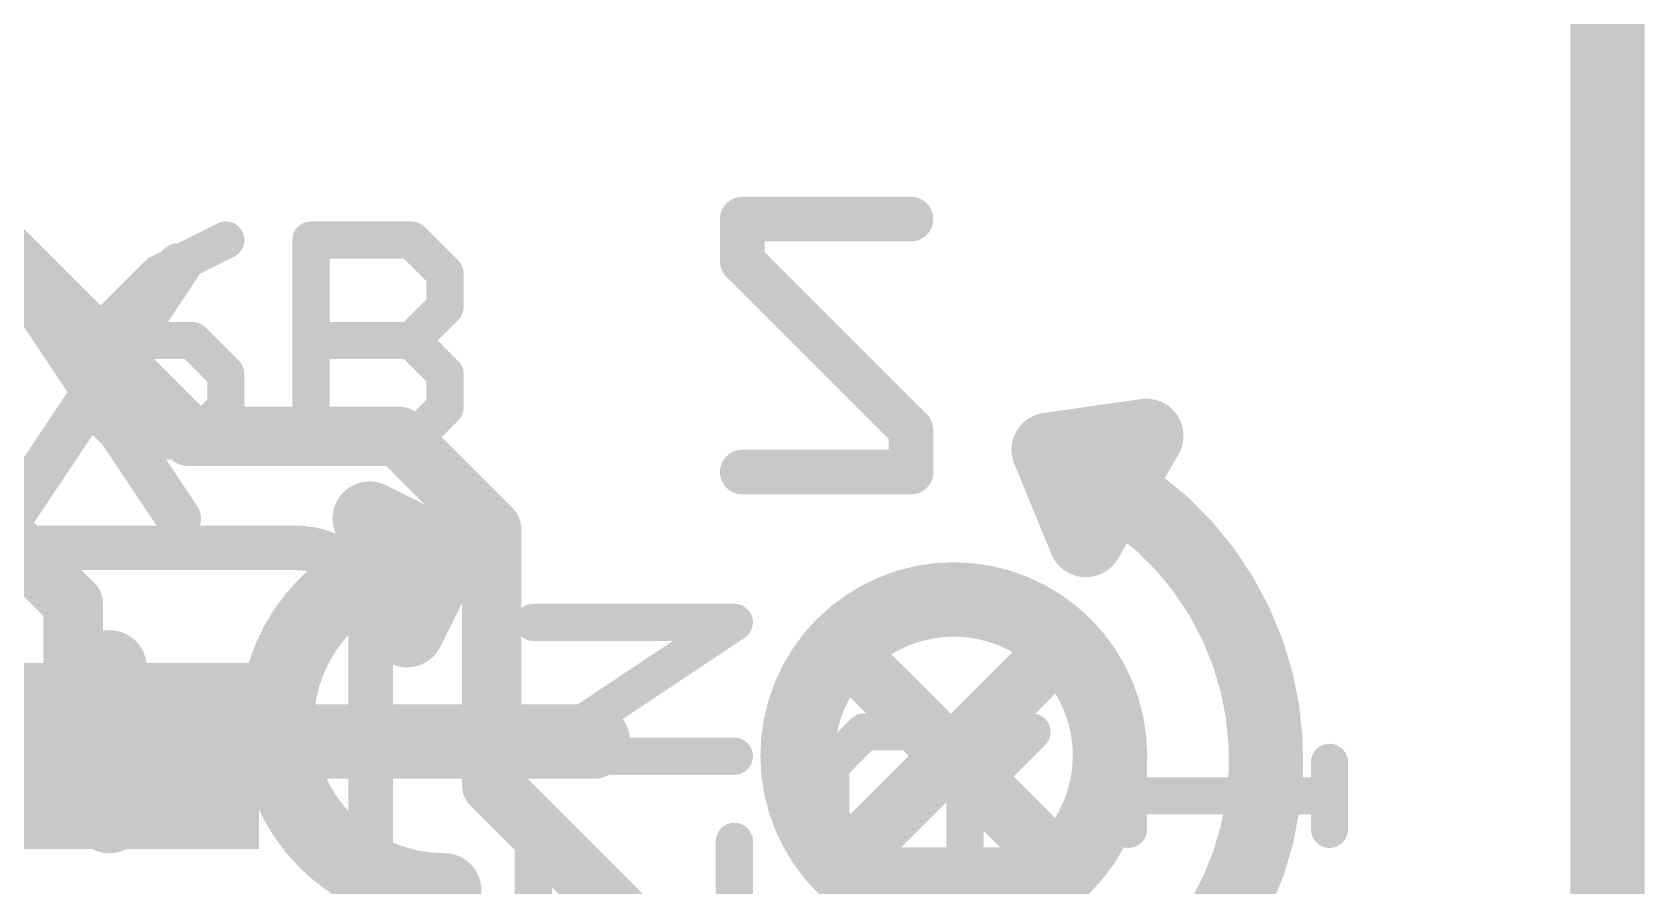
# Model space of a CAD drawing. Extents: x -0.1 to 23, y -0.1 to 23.
# Drawn here: x 17.48 to 22.99, y 11.8 to 14.72 of the extents above; entities that cross this region are included whole.
import ezdxf

# ---------------------------------------------------------------- set-up
doc = ezdxf.new("R2010")
doc.units = 0
for name, color, linetype in [('1', 12, 'CONTINUOUS'), ('16', 132, 'CONTINUOUS'), ('20', 53, 'CONTINUOUS'), ('21', 253, 'CONTINUOUS'), ('22', 40, 'CONTINUOUS')]:
    doc.layers.add(name, color=color, linetype=linetype)

# ---------------------------------------------------------------- blocks, each defined once
blk = doc.blocks.new('RECT')
blk.add_solid([(-0.5, -0.5), (0.5, -0.5), (-0.5, 0.5), (0.5, 0.5)])

msp = doc.modelspace()

# ---------------------------------------------------------------- linework, layer by layer
at = {"layer": '1'}
for points, const_width in [([(22.86, 0), (22.86, 22.86)], 0.254), ([(17.145, 14.2081), (18.0181, 13.335)], 0.2032), ([(17.6212, 12.7635), (16.6687, 13.716)], 0.2032), ([(18.0181, 13.335), (18.7325, 13.335)], 0.2032), ([(18.7325, 13.335), (19.05, 13.0175)], 0.2032), ([(19.05, 13.0175), (19.05, 12.1444)], 0.2032), ([(17.6212, 12.2428), (17.6212, 12.7635)], 0.2032), ([(19.05, 12.1444), (19.8438, 11.3506)], 0.2032)]:
    msp.add_lwpolyline(points, dxfattribs=dict(at, const_width=const_width))
at = {"layer": '1', "const_width": 0.1016}
for points in [[(18.0181, 13.3858, 1), (18.0181, 13.2842)], [(18.7684, 13.3709, 1), (18.6966, 13.2991)], [(18.7325, 13.2842, 1), (18.7325, 13.3858)], [(17.9822, 13.2991, 1), (18.054, 13.3709)], [(19.1008, 13.0175, 1), (18.9992, 13.0175)], [(19.0141, 12.9816, 1), (19.0859, 13.0534)], [(17.672, 12.7635, 1), (17.5705, 12.7635)], [(17.5853, 12.7276, 1), (17.6572, 12.7994)], [(17.5705, 12.2428, 1), (17.672, 12.2428)], [(19.0859, 12.1803, 1), (19.0141, 12.1085)], [(18.9992, 12.1444, 1), (19.1008, 12.1444)]]:
    msp.add_lwpolyline(points, format="xyb", dxfattribs=at)
at = {"layer": '16', "const_width": 0.254}
msp.add_lwpolyline([(22.86, 0), (22.86, 22.86)], dxfattribs=at)
at = {"layer": '20', "const_width": 0.2032}
msp.add_lwpolyline([(22.86, 0), (22.86, 22.86)], dxfattribs=at)
at = {"layer": '21'}
for points, const_width in [([(18.1423, 14.0055), (17.9135, 13.8911)], 0.127), ([(18.4332, 13.3191), (18.4332, 14.0055)], 0.127), ([(18.4332, 14.0055), (18.7764, 14.0055)], 0.127), ([(18.7764, 14.0055), (18.8908, 13.8911)], 0.127), ([(17.9135, 13.8911), (17.6848, 13.6623)], 0.127), ([(18.8908, 13.8911), (18.8908, 13.7767)], 0.127), ([(18.8908, 13.7767), (18.7764, 13.6623)], 0.127), ([(17.6848, 13.6623), (17.6848, 13.4335)], 0.127), ([(18.0279, 13.6623), (17.6848, 13.6623)], 0.127), ([(18.1423, 13.5479), (18.0279, 13.6623)], 0.127), ([(18.4332, 13.6623), (18.7764, 13.6623)], 0.127), ([(18.7764, 13.6623), (18.8908, 13.5479)], 0.127), ([(18.1423, 13.4335), (18.1423, 13.5479)], 0.127), ([(18.8908, 13.5479), (18.8908, 13.4335)], 0.127), ([(17.6848, 13.4335), (17.7991, 13.3191)], 0.127), ([(18.0279, 13.3191), (18.1423, 13.4335)], 0.127), ([(18.8908, 13.4335), (18.7764, 13.3191)], 0.127), ([(17.7991, 13.3191), (18.0279, 13.3191)], 0.127), ([(18.7764, 13.3191), (18.4332, 13.3191)], 0.127), ([(18.3833, 12.954), (16.8592, 12.954)], 0.1524), ([(18.6373, 12.7), (18.6373, 10.16)], 0.1524), ([(19.1923, 12.2419), (19.8787, 12.6995)], 0.127), ([(19.8787, 12.6995), (19.1923, 12.6995)], 0.127), ([(20.2083, 12.2109), (20.3227, 12.3253)], 0.127), ([(20.3227, 12.3253), (20.5515, 12.3253)], 0.127), ([(20.5515, 12.3253), (20.6659, 12.2109)], 0.127), ([(20.6659, 12.0965), (20.8947, 12.3253)], 0.127), ([(19.8787, 12.2419), (19.1923, 12.2419)], 0.127), ([(21.2243, 11.9924), (21.2243, 12.2212)], 0.127), ([(21.9107, 11.9924), (21.9107, 12.2212)], 0.127), ([(20.2083, 11.8677), (20.2083, 12.2109)], 0.127), ([(20.6659, 12.2109), (20.6659, 11.8677)], 0.127), ([(21.9107, 12.1068), (21.2243, 12.1068)], 0.127), ([(19.1923, 11.9511), (19.1923, 11.4935)], 0.127), ([(19.8787, 11.4935), (19.8787, 11.9511)], 0.127), ([(20.8947, 11.8677), (20.2083, 11.8677)], 0.127)]:
    msp.add_lwpolyline(points, dxfattribs=dict(at, const_width=const_width))
for points, const_width in [([(18.1565, 13.9771, 1), (18.1281, 14.0339)], 0.0635), ([(18.4649, 14.0055, 1), (18.4014, 14.0055)], 0.0635), ([(18.4332, 14.0373, 1), (18.4332, 13.9738)], 0.0635), ([(18.7988, 14.028, 1), (18.7539, 13.9831)], 0.0635), ([(18.7764, 13.9738, 1), (18.7764, 14.0373)], 0.0635), ([(17.8993, 13.9195, 1), (17.9277, 13.8627)], 0.0635), ([(17.936, 13.8687, 1), (17.8911, 13.9136)], 0.0635), ([(18.9225, 13.8911, 1), (18.859, 13.8911)], 0.0635), ([(18.8683, 13.8687, 1), (18.9132, 13.9136)], 0.0635), ([(18.9132, 13.7543, 1), (18.8683, 13.7992)], 0.0635), ([(18.859, 13.7767, 1), (18.9225, 13.7767)], 0.0635), ([(17.7165, 13.6623, 1), (17.653, 13.6623)], 0.0635), ([(17.6848, 13.6941, 1), (17.6848, 13.6306)], 0.0635), ([(17.6623, 13.6848, 1), (17.7072, 13.6399)], 0.0635), ([(18.0504, 13.6848, 1), (18.0055, 13.6399)], 0.0635), ([(18.0279, 13.6306, 1), (18.0279, 13.6941)], 0.0635), ([(18.4332, 13.6941, 1), (18.4332, 13.6306)], 0.0635), ([(18.7988, 13.6848, 1), (18.7539, 13.6399)], 0.0635), ([(18.7539, 13.6848, 1), (18.7988, 13.6399)], 0.0635), ([(18.7764, 13.6306, 1), (18.7764, 13.6941)], 0.0635), ([(18.1741, 13.5479, 1), (18.1106, 13.5479)], 0.0635), ([(18.1199, 13.5255, 1), (18.1648, 13.5704)], 0.0635), ([(18.9225, 13.5479, 1), (18.859, 13.5479)], 0.0635), ([(18.8683, 13.5255, 1), (18.9132, 13.5704)], 0.0635), ([(17.7072, 13.456, 1), (17.6623, 13.4111)], 0.0635), ([(18.1648, 13.4111, 1), (18.1199, 13.456)], 0.0635), ([(18.9132, 13.4111, 1), (18.8683, 13.456)], 0.0635), ([(17.653, 13.4335, 1), (17.7165, 13.4335)], 0.0635), ([(18.1106, 13.4335, 1), (18.1741, 13.4335)], 0.0635), ([(18.859, 13.4335, 1), (18.9225, 13.4335)], 0.0635), ([(17.7991, 13.3509, 1), (17.7991, 13.2874)], 0.0635), ([(18.0279, 13.2874, 1), (18.0279, 13.3509)], 0.0635), ([(18.4332, 13.3509, 1), (18.4332, 13.2874)], 0.0635), ([(18.7764, 13.2874, 1), (18.7764, 13.3509)], 0.0635), ([(17.7767, 13.2967, 1), (17.8216, 13.3416)], 0.0635), ([(18.0055, 13.3416, 1), (18.0504, 13.2967)], 0.0635), ([(18.4014, 13.3191, 1), (18.4649, 13.3191)], 0.0635), ([(18.7539, 13.3416, 1), (18.7988, 13.2967)], 0.0635), ([(18.6373, 12.7, 0.4142), (18.3833, 12.954)], 0.1524), ([(18.3833, 12.9921, 1), (18.3833, 12.9159)], 0.0762), ([(18.3833, 12.9159, 1), (18.3833, 12.9921)], 0.0762), ([(18.6754, 12.7, 1), (18.5992, 12.7)], 0.0762), ([(18.5992, 12.7, 1), (18.6754, 12.7)], 0.0762), ([(19.1923, 12.7313, 1), (19.1923, 12.6678)], 0.0635), ([(19.8963, 12.6731, 1), (19.8611, 12.7259)], 0.0635), ([(19.8787, 12.6678, 1), (19.8787, 12.7313)], 0.0635), ([(20.3227, 12.357, 1), (20.3227, 12.2935)], 0.0635), ([(20.3451, 12.3028, 1), (20.3002, 12.3477)], 0.0635), ([(20.5739, 12.3477, 1), (20.529, 12.3028)], 0.0635), ([(20.5515, 12.2935, 1), (20.5515, 12.357)], 0.0635), ([(20.9171, 12.3028, 1), (20.8722, 12.3477)], 0.0635), ([(19.1923, 12.2737, 1), (19.1923, 12.2102)], 0.0635), ([(19.1747, 12.2683, 1), (19.2099, 12.2155)], 0.0635), ([(19.8787, 12.2102, 1), (19.8787, 12.2737)], 0.0635), ([(21.256, 12.2212, 1), (21.1925, 12.2212)], 0.0635), ([(21.9424, 12.2212, 1), (21.8789, 12.2212)], 0.0635), ([(20.24, 12.2109, 1), (20.1765, 12.2109)], 0.0635), ([(20.1858, 12.2333, 1), (20.2307, 12.1884)], 0.0635), ([(20.6976, 12.2109, 1), (20.6341, 12.2109)], 0.0635), ([(20.6434, 12.1884, 1), (20.6883, 12.2333)], 0.0635), ([(21.2243, 12.1386, 1), (21.2243, 12.0751)], 0.0635), ([(21.9107, 12.0751, 1), (21.9107, 12.1386)], 0.0635), ([(20.6434, 12.119, 1), (20.6883, 12.074)], 0.0635), ([(19.224, 11.9511, 1), (19.1605, 11.9511)], 0.0635), ([(19.9104, 11.9511, 1), (19.8469, 11.9511)], 0.0635), ([(21.1925, 11.9924, 1), (21.256, 11.9924)], 0.0635), ([(21.8789, 11.9924, 1), (21.9424, 11.9924)], 0.0635), ([(20.2083, 11.8995, 1), (20.2083, 11.836)], 0.0635), ([(20.1765, 11.8677, 1), (20.24, 11.8677)], 0.0635), ([(20.6341, 11.8677, 1), (20.6976, 11.8677)], 0.0635), ([(20.8947, 11.836, 1), (20.8947, 11.8995)], 0.0635)]:
    msp.add_lwpolyline(points, format="xyb", dxfattribs=dict(at, const_width=const_width))
at = {"layer": '22'}
for points, const_width in [([(20.4819, 14.0771), (19.9057, 14.0771)], 0.1524), ([(19.9057, 14.0771), (19.9057, 13.933)], 0.1524), ([(17.9816, 13.9184), (17.4054, 13.054)], 0.1524), ([(17.4054, 13.9184), (17.9816, 13.054)], 0.1524), ([(19.9057, 13.933), (20.4819, 13.3568)], 0.1524), ([(20.9518, 13.289), (21.2852, 13.3366)], 0.254), ([(21.0788, 12.981), (21.2852, 13.3366)], 0.254), ([(20.4819, 13.3568), (20.4819, 13.2128)], 0.1524), ([(20.9518, 13.289), (21.0788, 12.981)], 0.254), ([(20.4819, 13.2128), (19.9057, 13.2128)], 0.1524), ([(18.8881, 12.927), (18.6341, 13.054)], 0.254), ([(18.6341, 13.054), (18.7611, 12.673)], 0.254), ([(18.8881, 12.927), (18.7611, 12.673)], 0.254), ([(17.4911, 12.292), (17.7451, 12.546)], 0.254), ([(17.7451, 12.546), (17.7451, 12.038)], 0.254), ([(20.955, 12.5809), (20.2406, 11.8666)], 0.2032), ([(20.2803, 12.5809), (20.9947, 11.8666)], 0.2032), ([(17.4911, 12.292), (19.3961, 12.292)], 0.254), ([(17.4911, 12.292), (17.7451, 12.038)], 0.254)]:
    msp.add_lwpolyline(points, dxfattribs=dict(at, const_width=const_width))
for points, const_width in [([(19.9057, 14.1152, 1), (19.9057, 14.039)], 0.0762), ([(19.9438, 14.0771, 1), (19.8676, 14.0771)], 0.0762), ([(20.4819, 14.039, 1), (20.4819, 14.1152)], 0.0762), ([(18.0133, 13.8972, 1), (17.9499, 13.9395)], 0.0762), ([(19.9326, 13.96, 1), (19.8788, 13.9061)], 0.0762), ([(19.8676, 13.933, 1), (19.9438, 13.933)], 0.0762), ([(21.3401, 13.3047, 1), (21.2303, 13.3685)], 0.127), ([(21.2942, 13.2737, 1), (21.2762, 13.3994)], 0.127), ([(20.52, 13.3568, 1), (20.4438, 13.3568)], 0.0762), ([(20.455, 13.3299, 1), (20.5089, 13.3838)], 0.0762), ([(21.0105, 13.3132, 1), (20.8931, 13.2648)], 0.127), ([(20.9428, 13.3518, 1), (20.9608, 13.2261)], 0.127), ([(21.4884, 11.5967, 0.4663), (21.082, 13.2096)], 0.254), ([(21.1097, 13.2667, 1), (21.0543, 13.1524)], 0.127), ([(19.9057, 13.2509, 1), (19.9057, 13.1747)], 0.0762), ([(20.4819, 13.1747, 1), (20.4819, 13.2509)], 0.0762), ([(20.4438, 13.2128, 1), (20.52, 13.2128)], 0.0762), ([(18.6943, 13.0741, 1), (18.5738, 13.0339)], 0.127), ([(18.6625, 13.1108, 1), (18.6057, 12.9972)], 0.127), ([(17.9499, 13.0329, 1), (18.0133, 13.0751)], 0.0762), ([(18.8881, 12.927, 1), (18.8881, 11.784)], 0.254), ([(18.9449, 12.8986, 1), (18.8313, 12.9554)], 0.127), ([(18.8881, 12.8635, 1), (18.8881, 12.9905)], 0.127), ([(21.0239, 13.0129, 1), (21.1337, 12.9491)], 0.127), ([(21.0201, 12.9568, 1), (21.1375, 13.0052)], 0.127), ([(18.8597, 12.8702, 1), (18.9165, 12.9838)], 0.127), ([(20.628, 11.711, 1), (20.628, 12.7778, 1), (20.628, 11.711)], 0.254), ([(18.7043, 12.7014, 1), (18.8179, 12.6446)], 0.127), ([(18.7008, 12.6529, 1), (18.8213, 12.6931)], 0.127), ([(17.8086, 12.546, 1), (17.6816, 12.546)], 0.127), ([(17.79, 12.5011, 1), (17.7002, 12.5909)], 0.127), ([(20.3162, 12.6169, 1), (20.2444, 12.545)], 0.1016), ([(20.9909, 12.545, 1), (20.9191, 12.6169)], 0.1016), ([(17.4911, 12.3555, 1), (17.4911, 12.2285)], 0.127), ([(17.536, 12.3369, 1), (17.4462, 12.2471)], 0.127), ([(17.4462, 12.3369, 1), (17.536, 12.2471)], 0.127), ([(19.3961, 12.2285, 1), (19.3961, 12.3555)], 0.127), ([(17.7002, 11.9931, 1), (17.79, 12.0829)], 0.127), ([(17.6816, 12.038, 1), (17.8086, 12.038)], 0.127), ([(20.2047, 11.9025, 1), (20.2765, 11.8306)], 0.1016), ([(20.9588, 11.8306, 1), (21.0306, 11.9025)], 0.1016), ([(18.8881, 11.7205, 1), (18.8881, 11.8475)], 0.127)]:
    msp.add_lwpolyline(points, format="xyb", dxfattribs=dict(at, const_width=const_width))

# ---------------------------------------------------------------- block references
at = {"layer": '1', "xscale": 0.635, "yscale": 1.27, "rotation": 90}
msp.add_blockref('RECT', (17.6212, 12.2428), dxfattribs=at)

doc.saveas('drawing.dxf')
